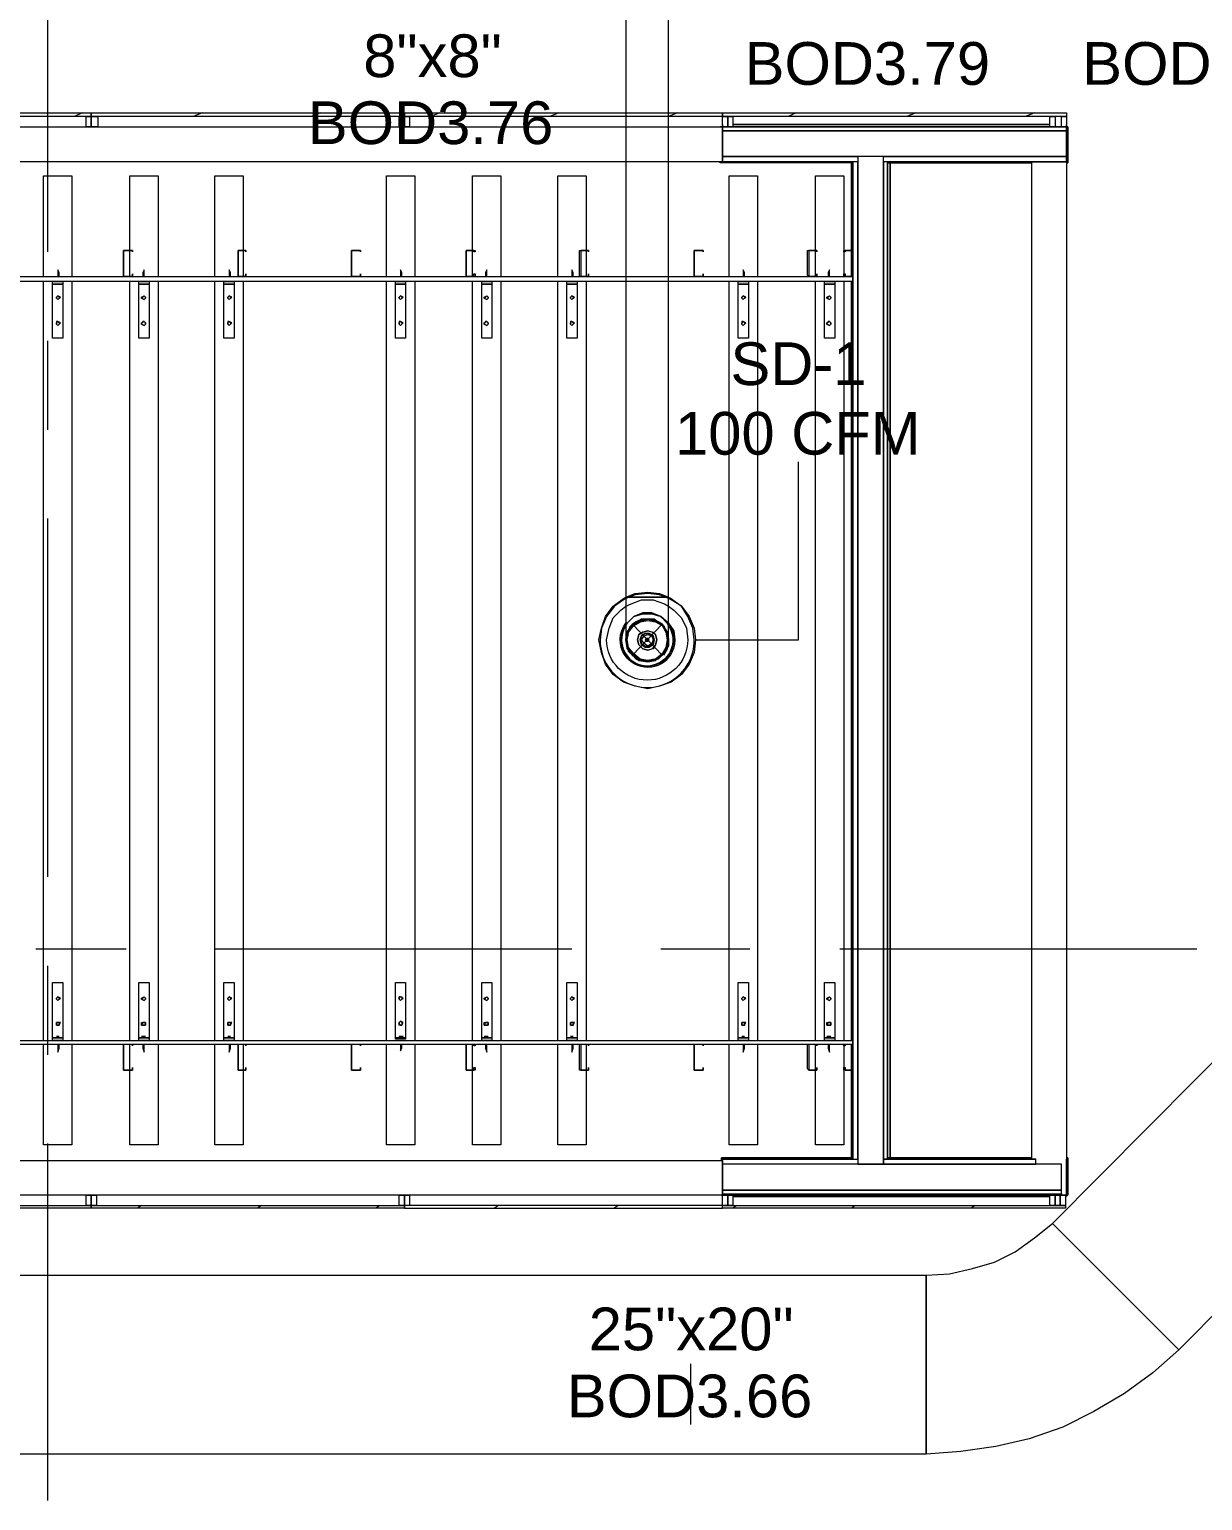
# Model space of a CAD drawing. Header units: metres. Extents: x -2 to 237, y -8 to 52.
# Drawn here: x 6.8 to 10.97, y 40.08 to 45.31 of the extents above; entities that cross this region are included whole.
import ezdxf

# ---------------------------------------------------------------- set-up
doc = ezdxf.new("R2010")
doc.units = ezdxf.units.M
doc.layers.add('HVAC - Ductos', color=5, linetype='Continuous', lineweight=0)
doc.layers.add('PDF4_Text', color=7, linetype='Continuous', lineweight=0)
doc.layers.add('PDF4_Geometry', color=7, linetype='Continuous', lineweight=0, true_color=0xaaaaaa)
doc.styles.add('PDF Helvetica', font='')
doc.styles.get('PDF Helvetica').set_extended_font_data('Helvetica')

msp = doc.modelspace()

# ---------------------------------------------------------------- linework, layer by layer
at = {"layer": 'HVAC - Ductos', "lineweight": 0}
for points in [[(8.9243, 45.5861), (8.9243, 43.2953), (8.9289, 43.2953), (8.9335, 43.2953), (8.9473, 43.2953), (8.961, 43.2953), (8.9793, 43.2953), (9.0022, 43.2953), (9.0205, 43.2953), (9.0389, 43.2953), (9.0527, 43.2953), (9.0664, 43.2953), (9.0755, 43.2953), (9.0755, 45.5861)], [(9.1718, 43.1441), (9.5383, 43.1441), (9.5383, 43.7764)], [(8.9243, 43.2953), (8.9564, 43.3091), (9.0022, 43.3137), (9.0435, 43.3091), (9.0755, 43.2953)], [(9.0755, 43.1441), (9.0755, 43.1487), (9.0755, 43.167), (9.0755, 43.1991), (9.0755, 43.2358), (9.0755, 43.277), (9.0755, 43.2953), (9.0847, 43.2907), (9.1213, 43.2632), (9.1489, 43.2266), (9.1672, 43.1854), (9.1718, 43.1441), (9.1672, 43.0983), (9.1489, 43.0571), (9.1213, 43.0204), (9.0847, 42.9929), (9.0435, 42.9791), (9.0022, 42.97), (8.9564, 42.9791), (8.9152, 42.9929), (8.8785, 43.0204), (8.851, 43.0571), (8.8373, 43.0983), (8.8281, 43.1441), (8.8373, 43.1854), (8.851, 43.2266), (8.8785, 43.2632), (8.9152, 43.2907), (8.9243, 43.2953), (8.9243, 43.2495), (8.9243, 43.2129), (8.9243, 43.1808), (8.9243, 43.1578), (8.9243, 43.1441)], [(9.0755, 43.2907), (9.0435, 43.3045), (9.0022, 43.3091), (8.9564, 43.3045), (8.9243, 43.2907)], [(9.0755, 43.2953), (9.0664, 43.2953), (9.0527, 43.2953), (9.0389, 43.2953), (9.0205, 43.2953), (9.0022, 43.2953), (8.9793, 43.2953), (8.961, 43.2953), (8.9473, 43.2953), (8.9335, 43.2953), (8.9289, 43.2953), (8.9243, 43.2953)], [(8.9243, 43.2632), (8.9427, 43.2724), (8.9793, 43.2861), (9.0205, 43.2861), (9.0618, 43.2724), (9.0755, 43.2632)], [(9.0343, 43.0754), (9.0527, 43.0892), (9.0664, 43.1029), (9.0755, 43.1212), (9.0755, 43.1441), (9.0755, 43.1487), (9.0755, 43.1624), (9.0664, 43.1808), (9.0527, 43.1991), (9.0389, 43.2083), (9.0205, 43.2174), (9.0022, 43.2174), (8.9793, 43.2174), (8.961, 43.2083), (8.9473, 43.1991), (8.9335, 43.1808), (8.9289, 43.1624), (8.9243, 43.1487), (8.9243, 43.1441), (8.9289, 43.1212), (8.9335, 43.1029), (8.9473, 43.0892), (8.961, 43.0754), (8.9793, 43.0708), (9.0022, 43.0662), (9.0297, 43.0708)], [(9.0251, 43.0708), (9.0022, 43.0662), (8.9747, 43.0708), (8.9701, 43.0754), (8.9473, 43.0892), (8.9381, 43.1074), (8.9289, 43.1258), (8.9289, 43.1441), (8.9289, 43.1624), (8.9381, 43.1808), (8.9473, 43.1945), (8.9656, 43.2083), (8.9839, 43.2129), (9.0022, 43.2174), (9.0205, 43.2129), (9.0389, 43.2083), (9.0527, 43.1945), (9.0664, 43.1808), (9.0709, 43.1624), (9.0755, 43.1441), (9.0709, 43.1258), (9.0664, 43.1074), (9.0527, 43.0892), (9.0389, 43.0754), (9.0205, 43.0708), (9.0022, 43.0708), (8.9839, 43.0708), (8.9656, 43.08), (8.9473, 43.0892), (8.9701, 43.0708), (9.0022, 43.0662), (9.0205, 43.0708), (9.0389, 43.08), (9.0527, 43.0892), (9.0297, 43.0708), (9.0297, 43.0754), (9.0527, 43.0892), (9.0709, 43.112), (9.0755, 43.1441), (9.0709, 43.1166)], [(8.9335, 43.1762), (8.9473, 43.1945), (8.9701, 43.2083)], [(8.9701, 43.2129), (9.0022, 43.2174), (8.9701, 43.2129), (8.9747, 43.2129), (9.0022, 43.2174), (9.0251, 43.2129), (9.0297, 43.2129), (9.0343, 43.2129)], [(9.0709, 43.1716), (9.0527, 43.1991), (9.0297, 43.2129), (9.0022, 43.2174), (9.0297, 43.2129), (9.0527, 43.1991), (9.0709, 43.1716), (9.0755, 43.1441), (9.0709, 43.1716), (9.0709, 43.167), (9.0755, 43.1441), (9.0709, 43.1166), (9.0709, 43.112), (9.0572, 43.0892)], [(9.0297, 43.2083), (9.0527, 43.1945), (9.0664, 43.1762)], [(8.9243, 43.1441), (8.9289, 43.1716), (8.9243, 43.1441)], [(8.9289, 43.167), (8.9289, 43.1716), (8.9335, 43.1716)], [(8.9335, 43.1166), (8.9289, 43.1441), (8.9335, 43.167)], [(9.0297, 43.0708), (9.0205, 43.0708), (9.0022, 43.0662), (8.9793, 43.0708), (8.9747, 43.0708), (8.9701, 43.0708), (8.9701, 43.0754), (8.961, 43.0754), (8.9473, 43.0892), (8.9335, 43.1029), (8.9335, 43.112), (8.9289, 43.112), (8.9289, 43.1166), (8.9289, 43.1212), (8.9243, 43.1441), (8.9243, 43.1487)], [(8.9473, 43.0937), (8.9335, 43.112), (8.9289, 43.1166), (8.9243, 43.1441), (8.9289, 43.112), (8.9473, 43.0892)], [(8.9335, 43.112), (8.9289, 43.112), (8.9289, 43.1166)], [(8.9701, 43.0754), (8.9473, 43.0892), (8.9335, 43.112)], [(9.0755, 43.1487), (9.0755, 43.1441), (9.0755, 43.1212), (9.0709, 43.1166), (9.0709, 43.112), (9.0664, 43.1029), (9.0527, 43.0892), (9.0389, 43.0754), (9.0297, 43.0754)], [(9.0664, 43.112), (9.0527, 43.0937)], [(9.0709, 43.1166), (9.0709, 43.112)], [(8.9747, 43.0708), (8.9701, 43.0708), (8.9701, 43.0754)], [(9.0251, 43.0754), (9.0022, 43.0708), (8.9747, 43.0754)], [(4.613, 40.8854), (9.9919, 40.8854), (9.9919, 40.2485), (4.613, 40.2485)], [(9.1534, 40.5693), (9.1534, 40.3539)]]:
    msp.add_lwpolyline(points, dxfattribs=at)
for points in [[(8.9243, 43.2907), (8.9152, 43.2861), (8.8831, 43.2632), (8.8556, 43.2266), (8.8373, 43.1854), (8.8327, 43.1441, 1.013596), (9.1672, 43.1441), (9.1626, 43.1854), (9.1443, 43.2266), (9.1213, 43.2632), (9.0847, 43.2861), (9.0755, 43.2907)], [(9.0755, 43.2632), (9.0939, 43.2495), (9.1213, 43.222), (9.1397, 43.1854), (9.1443, 43.1441, -0.994581), (8.8556, 43.1441), (8.8648, 43.1854), (8.8785, 43.222), (8.906, 43.2495), (8.9243, 43.2632)]]:
    msp.add_lwpolyline(points, format="xyb", dxfattribs=at)
for points in [[(8.9289, 43.2037), (8.9518, 43.2266), (8.9839, 43.2403), (9.016, 43.2403), (9.0481, 43.2266), (9.0755, 43.2037), (9.0481, 43.2266), (9.016, 43.2403), (8.9839, 43.2403), (8.9518, 43.2266), (8.9289, 43.2037), (8.9243, 43.2037)], [(9.0709, 43.2037), (9.0481, 43.2266), (9.016, 43.2358), (8.9839, 43.2358), (8.9518, 43.2266), (8.9289, 43.2037), (8.9243, 43.1945), (8.9289, 43.2037), (8.9518, 43.2266), (8.9839, 43.2358), (9.016, 43.2358), (9.0481, 43.2266), (9.0709, 43.2037), (9.0755, 43.1945)], [(8.9335, 43.1716), (8.9518, 43.1945), (8.9747, 43.2083), (9.0022, 43.2129), (9.0297, 43.2083), (9.0527, 43.1945), (9.0664, 43.1716), (9.0709, 43.1441), (9.0664, 43.1166), (9.0527, 43.0937), (9.0297, 43.0754), (9.0022, 43.0708), (8.9747, 43.0754), (8.9518, 43.0937), (8.9335, 43.1166), (8.9289, 43.1441)], [(8.9473, 43.1991), (8.9289, 43.1716), (8.9473, 43.1991), (8.9701, 43.2129)], [(8.9701, 43.1624), (8.9656, 43.1441), (8.9701, 43.1624), (8.9839, 43.1716), (9.0022, 43.1762), (9.0205, 43.1716), (9.0297, 43.1624), (9.0343, 43.1441), (9.0297, 43.1624), (9.016, 43.1716), (9.0022, 43.1762), (8.9839, 43.1716)], [(8.9793, 43.1578), (8.9747, 43.1441), (8.9793, 43.1578), (8.9931, 43.167), (9.0068, 43.167), (9.0205, 43.1578), (9.0251, 43.1441), (9.0205, 43.1578), (9.0068, 43.167), (8.9931, 43.167)], [(8.9885, 43.1578), (9.0022, 43.1624), (9.016, 43.1578), (9.0205, 43.1441), (9.016, 43.1304), (9.0022, 43.1212), (8.9885, 43.1304), (8.9793, 43.1441)], [(9.0985, 43.1441), (9.0939, 43.1762), (9.0755, 43.2037), (9.0939, 43.1762)], [(9.0297, 43.1258), (9.0343, 43.1441), (9.0297, 43.1258), (9.0205, 43.112), (9.0022, 43.1074), (8.9839, 43.112), (8.9701, 43.1258), (8.9656, 43.1441), (8.9701, 43.1258), (8.9839, 43.112), (9.0022, 43.1074), (9.016, 43.112)], [(9.0205, 43.1304), (9.0251, 43.1441), (9.0205, 43.1258), (9.0068, 43.1166), (8.9931, 43.1166), (8.9793, 43.1258), (8.9747, 43.1441), (8.9793, 43.1304), (8.9931, 43.1212), (9.0068, 43.1212)], [(8.9977, 43.1396), (9.0022, 43.1396), (9.0068, 43.1441), (9.0022, 43.1396), (8.9977, 43.1396), (8.9931, 43.1441), (8.9977, 43.1487), (9.0022, 43.1487), (9.0068, 43.1441), (9.0022, 43.1487), (8.9977, 43.1487), (8.9977, 43.1441)], [(9.0251, 43.0708), (9.0297, 43.0708), (9.0343, 43.0754), (9.0297, 43.0708)], [(11.568, 41.3023), (10.8898, 40.6197), (10.4409, 41.0686), (11.1189, 41.7513)], [(9.9919, 40.2485), (9.9919, 40.8854), (10.0743, 40.89), (10.1568, 40.9083), (10.2347, 40.9312), (10.308, 40.9678), (10.3767, 41.0182), (10.4409, 41.0686), (10.8898, 40.6197), (10.7982, 40.5372), (10.6975, 40.4639), (10.5875, 40.3997), (10.4775, 40.3448), (10.3584, 40.3035), (10.2393, 40.276), (10.1155, 40.2577)]]:
    msp.add_lwpolyline(points, close=True, dxfattribs=at)
msp.add_lwpolyline([(8.906, 43.1441, 1.010578), (9.0985, 43.1441, -1.405169), (8.9243, 43.2037), (8.9106, 43.1762), (8.906, 43.1441), (8.9106, 43.1762), (8.9243, 43.1945, 1.353185), (9.0939, 43.1441), (9.0893, 43.1762), (9.0755, 43.1945, -1.353199)], format="xyb", close=True, dxfattribs=at)
at = {"layer": 'PDF4_Geometry', "lineweight": 0}
for points in [[(6.8672, 45.7923), (6.8672, 44.5232)], [(5.9142, 44.9355), (5.9142, 45.1372), (5.9142, 45.1509), (5.9142, 45.018), (7.023, 45.018), (7.023, 45.0043), (5.9142, 45.0043), (5.9325, 45.0043), (5.9325, 44.9676), (5.9142, 44.9676)], [(6.9909, 45.018), (6.9634, 45.0043)], [(7.417, 45.018), (7.3849, 45.0043)], [(7.8385, 45.018), (7.8064, 45.0043)], [(9.268, 45.018), (9.268, 45.0043), (8.1363, 45.0043), (8.1363, 45.018), (9.268, 45.018), (10.4912, 45.018), (10.4912, 45.0043), (9.268, 45.0043), (9.268, 45.018), (10.4912, 45.018), (10.4912, 45.0043), (10.4912, 44.9676), (10.4958, 44.9676), (10.4958, 44.8393), (10.4912, 44.8393), (10.4958, 44.8393), (10.4958, 44.9676), (10.4912, 44.9676), (10.4912, 44.9767), (10.4912, 44.9676), (10.4912, 44.8439), (9.8406, 44.8439), (9.8406, 44.8623), (10.4912, 44.8623), (10.4912, 44.8439), (10.3676, 44.8439), (9.8544, 44.8439), (10.4912, 44.8439), (10.4912, 41.2977), (10.4912, 41.1695), (10.4912, 41.2977), (10.4912, 41.1695), (9.268, 41.1695), (9.268, 41.2977), (9.749, 41.2977), (9.749, 41.2794), (9.268, 41.2794), (9.268, 41.2977), (9.465, 41.2977), (9.268, 41.2977), (9.7307, 41.2977), (9.268, 41.2977), (9.7307, 41.2977), (9.7307, 44.8393), (9.7307, 41.2977), (9.7307, 44.8439), (9.268, 44.8439), (9.268, 44.9676), (10.4912, 44.9676), (10.4912, 44.8439), (10.4912, 44.9676), (10.4912, 44.9539), (9.268, 44.9539), (10.4912, 44.9539), (10.4912, 44.8623), (9.268, 44.8623), (9.268, 44.9539), (9.268, 44.9676), (9.268, 44.9767), (9.268, 44.9676), (9.2588, 44.9676), (9.268, 44.9676), (10.4912, 44.9676), (10.4729, 44.9676), (10.4729, 45.0043), (10.4912, 45.0043)], [(8.26, 45.018), (8.2325, 45.0043)], [(8.6861, 45.018), (8.654, 45.0043)], [(9.1076, 45.018), (9.0755, 45.0043)], [(9.2863, 44.9676), (9.268, 44.9676), (9.268, 45.0043), (9.2863, 45.0043), (9.2863, 44.9676), (9.2863, 45.0043), (9.3046, 45.0043)], [(10.4317, 45.0043), (9.3046, 45.0043), (9.3046, 44.9676), (10.4317, 44.9676), (10.4317, 45.0043), (10.45, 45.0043), (10.45, 44.9676), (10.4729, 44.9676), (10.4729, 45.0043), (10.45, 45.0043), (10.45, 44.9676)], [(9.5291, 45.018), (9.5016, 45.0043)], [(9.9552, 45.018), (9.9232, 45.0043)], [(10.3767, 45.018), (10.3446, 45.0043)], [(10.4912, 44.9676), (9.268, 44.9676), (10.4912, 44.9676)], [(9.3046, 44.9676), (10.4317, 44.9676)], [(9.2588, 44.8393), (9.2588, 44.8439)], [(9.7307, 44.8393), (9.2588, 44.8393), (9.2588, 44.8439)], [(9.7307, 44.8393), (9.2588, 44.8393)], [(9.268, 44.8439), (9.7307, 44.8439), (9.268, 44.8439)], [(9.7261, 44.8393), (9.7307, 44.8393)], [(9.7261, 44.4361), (9.7261, 44.5277), (9.7261, 44.8393)], [(9.7261, 44.8393), (9.7307, 44.8393)], [(9.7261, 44.4361), (9.7261, 44.5277), (9.7261, 44.8393)], [(9.7307, 44.8439), (9.7307, 41.2977), (9.7307, 44.8439)], [(9.8544, 41.2977), (9.8544, 44.8439), (9.8544, 41.2977)], [(6.8535, 44.4361), (6.8535, 44.7935), (6.9543, 44.7935), (6.9543, 44.4361)], [(7.1604, 44.4361), (7.1604, 44.5277), (7.1604, 44.7935), (7.2612, 44.7935), (7.2612, 44.4361)], [(7.4628, 44.4361), (7.4628, 44.7935), (7.5636, 44.7935), (7.5636, 44.5277), (7.5636, 44.4361)], [(8.0722, 44.4361), (8.0722, 44.7935), (8.173, 44.7935), (8.173, 44.4361)], [(8.3791, 44.4361), (8.3791, 44.5277), (8.3791, 44.7935), (8.4799, 44.7935), (8.4799, 44.4361)], [(8.6815, 44.4361), (8.6815, 44.7935), (8.7823, 44.7935), (8.7823, 44.5277), (8.7823, 44.4361)], [(9.2909, 44.4361), (9.2909, 44.7935), (9.3916, 44.7935), (9.3916, 44.4361)], [(9.5979, 44.4361), (9.5979, 44.5277), (9.5979, 44.7935), (9.6986, 44.7935), (9.6986, 44.4361)], [(9.7307, 44.4407), (9.7307, 44.5277)], [(6.8535, 41.7193), (6.8535, 44.4178)], [(6.9084, 44.4361), (6.9084, 44.4499), (6.9038, 44.4591), (6.9038, 44.4499), (6.9038, 44.4361)], [(6.9038, 44.4499), (6.9084, 44.4499)], [(6.913, 44.4087), (6.9084, 44.4087)], [(6.9543, 44.4178), (6.9543, 41.7193)], [(7.1604, 41.7193), (7.1604, 44.4178)], [(7.2062, 44.4087), (7.2016, 44.4087)], [(7.2108, 44.4361), (7.2108, 44.4499), (7.2108, 44.4591), (7.2062, 44.4499), (7.2062, 44.4361)], [(7.2062, 44.4499), (7.2108, 44.4499)], [(7.2612, 44.4178), (7.2612, 41.7193)], [(7.4628, 41.7193), (7.4628, 44.4178)], [(7.5178, 44.4361), (7.5178, 44.4499), (7.5132, 44.4591), (7.5132, 44.4499), (7.5132, 44.4361)], [(7.5132, 44.4499), (7.5178, 44.4499)], [(7.5224, 44.4087), (7.5178, 44.4087)], [(7.5636, 44.4178), (7.5636, 41.7193)], [(8.0722, 41.7193), (8.0722, 44.4178)], [(8.1271, 44.4361), (8.1271, 44.4499), (8.1226, 44.4591), (8.1226, 44.4499), (8.1226, 44.4361)], [(8.1226, 44.4499), (8.1271, 44.4499)], [(8.1317, 44.4087), (8.1271, 44.4087)], [(8.173, 44.4178), (8.173, 41.7193)], [(8.3791, 41.7193), (8.3791, 44.4178)], [(8.4249, 44.4087), (8.4204, 44.4087)], [(8.4295, 44.4361), (8.4295, 44.4499), (8.4295, 44.4591), (8.4249, 44.4499), (8.4249, 44.4361)], [(8.4249, 44.4499), (8.4295, 44.4499)], [(8.4799, 44.4178), (8.4799, 41.7193)], [(8.6815, 41.7193), (8.6815, 44.4178)], [(8.7365, 44.4361), (8.7365, 44.4499), (8.7319, 44.4591), (8.7319, 44.4499), (8.7319, 44.4361)], [(8.7319, 44.4499), (8.7365, 44.4499)], [(8.7411, 44.4087), (8.7365, 44.4087)], [(8.7823, 44.4178), (8.7823, 41.7193)], [(9.2909, 41.7193), (9.2909, 44.4178)], [(9.3458, 44.4361), (9.3458, 44.4499), (9.3413, 44.4591), (9.3413, 44.4499), (9.3413, 44.4361)], [(9.3413, 44.4499), (9.3458, 44.4499)], [(9.3504, 44.4087), (9.3458, 44.4087)], [(9.3916, 44.4178), (9.3916, 41.7193)], [(9.5979, 41.7193), (9.5979, 44.4178)], [(9.6437, 44.4087), (9.6391, 44.4087)], [(9.6483, 44.4361), (9.6483, 44.4499), (9.6483, 44.4591), (9.6437, 44.4499), (9.6437, 44.4361)], [(9.6437, 44.4499), (9.6483, 44.4499)], [(9.6986, 44.4178), (9.6986, 41.7193)], [(9.7307, 44.4361), (9.7307, 44.4407)], [(6.8672, 44.207), (6.8672, 43.8909)], [(6.8672, 43.5748), (6.8672, 42.3011)], [(7.1467, 42.0446), (6.8259, 42.0446)], [(8.7319, 42.0446), (7.4628, 42.0446)], [(9.3642, 42.0446), (9.0481, 42.0446)], [(10.954, 42.0446), (9.6849, 42.0446)], [(6.8672, 41.985), (6.8672, 41.6689)], [(9.7307, 41.6138), (9.6986, 41.6138), (9.6986, 41.623), (9.7032, 41.623), (9.7032, 41.6138), (9.7307, 41.6138), (9.7307, 41.6184), (9.7307, 41.7055), (5.9142, 41.7055), (5.9142, 41.7193), (9.7307, 41.7193), (9.7307, 41.7055)], [(6.9543, 41.7055), (6.9543, 41.3481), (6.8535, 41.3481), (6.8535, 41.7055)], [(6.9038, 41.7055), (6.9038, 41.6917), (6.9038, 41.678), (6.9084, 41.6917), (6.9084, 41.7055)], [(6.9084, 41.6917), (6.9038, 41.6917)], [(6.9084, 41.7284), (6.913, 41.7284)], [(7.2612, 41.7055), (7.2612, 41.3481), (7.1604, 41.3481), (7.1604, 41.6138), (7.1604, 41.7055)], [(7.2016, 41.7284), (7.2062, 41.7284)], [(7.2062, 41.7055), (7.2062, 41.6917), (7.2108, 41.678), (7.2108, 41.6917), (7.2108, 41.7055)], [(7.2108, 41.6917), (7.2062, 41.6917)], [(7.5636, 41.7055), (7.5636, 41.6138), (7.5636, 41.3481), (7.4628, 41.3481), (7.4628, 41.7055)], [(7.5132, 41.7055), (7.5132, 41.6917), (7.5132, 41.678), (7.5178, 41.6917), (7.5178, 41.7055)], [(7.5178, 41.6917), (7.5132, 41.6917)], [(7.5178, 41.7284), (7.5224, 41.7284)], [(8.173, 41.7055), (8.173, 41.3481), (8.0722, 41.3481), (8.0722, 41.7055)], [(8.118, 41.733), (8.118, 41.7284)], [(8.1226, 41.7055), (8.1226, 41.6917), (8.1226, 41.6826), (8.1271, 41.6917), (8.1271, 41.7055)], [(8.1271, 41.6917), (8.1226, 41.6917)], [(8.1271, 41.7284), (8.1317, 41.733)], [(8.4799, 41.7055), (8.4799, 41.3481), (8.3791, 41.3481), (8.3791, 41.6138), (8.3791, 41.7055)], [(8.3883, 41.7055), (8.3883, 41.7009), (8.3837, 41.7009), (8.3837, 41.7055)], [(8.4204, 41.7284), (8.4249, 41.7284)], [(8.4249, 41.7055), (8.4249, 41.6917), (8.4295, 41.678), (8.4295, 41.6917), (8.4295, 41.7055)], [(8.4295, 41.6917), (8.4249, 41.6917)], [(8.7823, 41.7055), (8.7823, 41.6138), (8.7823, 41.3481), (8.6815, 41.3481), (8.6815, 41.7055)], [(8.7319, 41.7055), (8.7319, 41.6917), (8.7319, 41.678), (8.7365, 41.6917), (8.7365, 41.7055)], [(8.7365, 41.6917), (8.7319, 41.6917)], [(8.7365, 41.7284), (8.7411, 41.7284)], [(8.764, 41.7055), (8.764, 41.6184), (8.764, 41.6138), (8.7915, 41.6138), (8.7915, 41.623), (8.7915, 41.6138), (8.764, 41.6138), (8.7594, 41.6138), (8.7594, 41.6184), (8.7594, 41.7055)], [(9.3916, 41.7055), (9.3916, 41.3481), (9.2909, 41.3481), (9.2909, 41.7055)], [(9.3413, 41.7055), (9.3413, 41.6917), (9.3413, 41.678), (9.3458, 41.6917), (9.3458, 41.7055)], [(9.3458, 41.6917), (9.3413, 41.6917)], [(9.3458, 41.7284), (9.3504, 41.7284)], [(9.5749, 41.7055), (9.5749, 41.6184), (9.5749, 41.6138), (9.6024, 41.6138), (9.6024, 41.623), (9.6024, 41.6138), (9.5749, 41.6138), (9.5703, 41.6184), (9.5703, 41.7055)], [(9.7032, 41.7055), (9.7032, 41.7009), (9.6986, 41.7009), (9.6986, 41.7055), (9.6986, 41.3481), (9.5979, 41.3481), (9.5979, 41.6138), (9.5979, 41.7055)], [(9.6391, 41.7284), (9.6437, 41.7284)], [(9.6437, 41.7055), (9.6437, 41.6917), (9.6483, 41.678), (9.6483, 41.6917), (9.6483, 41.7055)], [(9.6483, 41.6917), (9.6437, 41.6917)], [(6.8672, 41.3527), (6.8672, 40.0836)], [(10.4912, 41.174), (10.4912, 41.1877), (10.4912, 41.2794), (10.4912, 41.2977)], [(10.4866, 41.1328), (10.4684, 41.1328), (10.4684, 41.1695), (10.4866, 41.1695), (10.4866, 41.1328), (10.4866, 41.1236), (9.268, 41.1236), (9.268, 41.1328), (8.1363, 41.1328), (8.1363, 41.1236), (9.268, 41.1236), (9.268, 41.1328), (10.4866, 41.1328), (10.4866, 41.1236), (9.268, 41.1236)], [(10.4317, 41.1695), (10.45, 41.1695)], [(10.4317, 41.1328), (10.4317, 41.1695)], [(10.45, 41.1695), (10.45, 41.1328)], [(5.6989, 40.9862), (4.613, 40.9862), (5.8959, 40.9862), (5.6989, 40.9862), (5.8959, 40.9862), (5.9142, 40.9862), (4.613, 40.9862), (5.9142, 40.9862), (4.613, 40.9862), (5.9142, 40.9862), (5.9188, 40.977), (4.613, 40.977), (5.9188, 40.977), (5.9188, 41.1236), (5.9325, 41.1328), (5.9142, 41.1328), (7.023, 41.1328), (7.023, 41.1236), (5.9142, 41.1236)], [(7.023, 41.1328), (8.1363, 41.1328)], [(8.1363, 41.1236), (7.023, 41.1236), (7.023, 41.1328)], [(7.2016, 41.1328), (7.1879, 41.1236)], [(7.6277, 41.1328), (7.614, 41.1236)], [(8.0493, 41.1328), (8.0355, 41.1236)], [(8.1363, 41.1236), (8.1363, 41.1328)], [(8.4707, 41.1328), (8.457, 41.1236)], [(8.8969, 41.1328), (8.8831, 41.1236)], [(9.3184, 41.1328), (9.3046, 41.1236)], [(9.3046, 41.1328), (10.4317, 41.1328)], [(9.7399, 41.1328), (9.7261, 41.1236)], [(10.166, 41.1328), (10.1522, 41.1236)], [(10.45, 41.1328), (10.4317, 41.1328)]]:
    msp.add_lwpolyline(points, dxfattribs=at)
for points in [[(7.023, 45.0043), (7.023, 44.9676), (7.0046, 44.9676), (7.0046, 45.0043)], [(8.1363, 45.018), (8.1363, 45.0043), (7.023, 45.0043), (7.023, 45.018)], [(7.0459, 45.0043), (7.0459, 44.9676), (7.023, 44.9676), (7.023, 45.0043)], [(8.1363, 45.0043), (8.1363, 44.9676), (8.118, 44.9676), (8.118, 45.0043)], [(8.1546, 45.0043), (8.1546, 44.9676), (8.1363, 44.9676), (8.1363, 45.0043)], [(5.9142, 44.8439), (5.9142, 44.9676), (9.268, 44.9676), (9.268, 44.8439)], [(9.3046, 44.9767), (10.4317, 44.9767)], [(9.749, 44.8439), (9.268, 44.8439), (9.268, 44.8623), (9.749, 44.8623)], [(9.465, 44.8439), (9.268, 44.8439)], [(9.749, 44.8439), (9.7307, 44.8439), (9.7307, 41.2977), (9.749, 41.2977)], [(9.749, 41.2794), (9.8406, 41.2794), (9.8406, 44.8623), (9.749, 44.8623)], [(9.8406, 44.8439), (9.8406, 41.2977), (9.8406, 41.2794), (10.3813, 41.2794), (10.3813, 41.2977), (10.3676, 41.2977), (9.8544, 41.2977), (10.3813, 41.2977), (9.8406, 41.2977), (9.8544, 41.2977), (9.8544, 44.8439)], [(10.3676, 44.8439), (9.8544, 44.8439), (9.8544, 41.2977), (10.3676, 41.2977)], [(9.8544, 41.2977), (9.8544, 44.8439)], [(9.8544, 44.8393), (10.3676, 44.8393)], [(9.8636, 44.8439), (9.8636, 41.2977)], [(7.1375, 44.4361), (7.1375, 44.4407), (7.1375, 44.5277), (7.1696, 44.5277), (7.1696, 44.5232), (7.1696, 44.5277), (7.1375, 44.5277), (7.1375, 44.4407), (7.1375, 44.4361), (7.1696, 44.4361)], [(7.5453, 44.4361), (7.5453, 44.4407), (7.5453, 44.5277), (7.5728, 44.5277), (7.5728, 44.5232), (7.5728, 44.5277), (7.5453, 44.5277), (7.5453, 44.4407), (7.5453, 44.4361), (7.5728, 44.4361)], [(7.9531, 44.4361), (7.9485, 44.4361), (7.9485, 44.4407), (7.9485, 44.5277), (7.9531, 44.5277), (7.9805, 44.5277), (7.9805, 44.5232), (7.9805, 44.5277), (7.9531, 44.5277), (7.9485, 44.5277), (7.9485, 44.4407), (7.9485, 44.4361), (7.9531, 44.4361), (7.9805, 44.4361)], [(8.3562, 44.4361), (8.3562, 44.4407), (8.3562, 44.5277), (8.3883, 44.5277), (8.3883, 44.5232), (8.3837, 44.5232), (8.3837, 44.5277), (8.3562, 44.5277), (8.3562, 44.4407), (8.3562, 44.4361), (8.3837, 44.4361), (8.3837, 44.4453), (8.3883, 44.4453), (8.3883, 44.4361)], [(8.764, 44.4361), (8.7594, 44.4361), (8.7594, 44.4407), (8.7594, 44.5277), (8.764, 44.5277), (8.7915, 44.5277), (8.7915, 44.5232), (8.7915, 44.5277), (8.764, 44.5277), (8.764, 44.4407), (8.764, 44.4361), (8.7915, 44.4361)], [(9.1672, 44.4361), (9.1672, 44.4407), (9.1672, 44.5277), (9.1992, 44.5277), (9.1992, 44.5232), (9.1992, 44.5277), (9.1672, 44.5277), (9.1672, 44.4407), (9.1672, 44.4361), (9.1992, 44.4361)], [(9.5749, 44.4361), (9.5703, 44.4407), (9.5703, 44.5277), (9.5749, 44.5277), (9.6024, 44.5277), (9.6024, 44.5232), (9.6024, 44.5277), (9.5749, 44.5277), (9.5749, 44.4407), (9.5749, 44.4361), (9.6024, 44.4361)], [(9.7032, 44.5277), (9.7032, 44.5232), (9.6986, 44.5232), (9.6986, 44.5277), (9.7307, 44.5277)], [(5.9142, 44.4178), (5.9142, 44.4361), (9.7307, 44.4361), (9.7307, 44.4178)], [(6.8855, 44.4178), (6.9221, 44.4178), (6.9221, 44.4087), (6.9221, 44.2162), (6.8855, 44.2162), (6.8855, 44.4087)], [(6.8855, 44.4087), (6.9221, 44.4087)], [(6.9038, 44.4087), (6.9084, 44.4087), (6.913, 44.4087), (6.9084, 44.4087), (6.9038, 44.4087), (6.8993, 44.4087), (6.9038, 44.4087), (6.9084, 44.4087), (6.9038, 44.4087), (6.8993, 44.4087)], [(7.1696, 44.4453), (7.1696, 44.4361)], [(7.1925, 44.4178), (7.2292, 44.4178), (7.2292, 44.4087), (7.2292, 44.2162), (7.1925, 44.2162), (7.1925, 44.4087)], [(7.1925, 44.4087), (7.2292, 44.4087)], [(7.2108, 44.4087), (7.2154, 44.4087), (7.2108, 44.4087), (7.2062, 44.4087), (7.2016, 44.4087), (7.2062, 44.4087), (7.2108, 44.4087), (7.2154, 44.4087), (7.2108, 44.4087), (7.2016, 44.4087)], [(7.4949, 44.4178), (7.5315, 44.4178), (7.5315, 44.4087), (7.5315, 44.2162), (7.4949, 44.2162), (7.4949, 44.4087)], [(7.4949, 44.4087), (7.5315, 44.4087)], [(7.5132, 44.4087), (7.5178, 44.4087), (7.5224, 44.4087), (7.5178, 44.4087), (7.5132, 44.4087), (7.5086, 44.4087), (7.5132, 44.4087), (7.5178, 44.4087), (7.5132, 44.4087), (7.5086, 44.4087)], [(7.5728, 44.4453), (7.5728, 44.4361)], [(7.9805, 44.4453), (7.9805, 44.4361)], [(8.1042, 44.4178), (8.1409, 44.4178), (8.1409, 44.4087), (8.1409, 44.2162), (8.1042, 44.2162), (8.1042, 44.4087)], [(8.1042, 44.4087), (8.1409, 44.4087)], [(8.1226, 44.4087), (8.1271, 44.4087), (8.1317, 44.4087), (8.1271, 44.4087), (8.1226, 44.4087), (8.118, 44.4087), (8.1226, 44.4087), (8.1271, 44.4087), (8.1226, 44.4087), (8.118, 44.4087)], [(8.4112, 44.4178), (8.4479, 44.4178), (8.4479, 44.4087), (8.4479, 44.2162), (8.4112, 44.2162), (8.4112, 44.4087)], [(8.4112, 44.4087), (8.4479, 44.4087)], [(8.4295, 44.4087), (8.4341, 44.4087), (8.4295, 44.4087), (8.4249, 44.4087), (8.4204, 44.4087), (8.4249, 44.4087), (8.4295, 44.4087), (8.4341, 44.4087), (8.4295, 44.4087), (8.4204, 44.4087)], [(8.7136, 44.4178), (8.7502, 44.4178), (8.7502, 44.4087), (8.7502, 44.2162), (8.7136, 44.2162), (8.7136, 44.4087)], [(8.7136, 44.4087), (8.7502, 44.4087)], [(8.7319, 44.4087), (8.7365, 44.4087), (8.7411, 44.4087), (8.7365, 44.4087), (8.7319, 44.4087), (8.7273, 44.4087), (8.7319, 44.4087), (8.7365, 44.4087), (8.7319, 44.4087), (8.7273, 44.4087)], [(8.7915, 44.4453), (8.7915, 44.4361)], [(9.1992, 44.4453), (9.1992, 44.4361)], [(9.323, 44.4178), (9.3596, 44.4178), (9.3596, 44.4087), (9.3596, 44.2162), (9.323, 44.2162), (9.323, 44.4087)], [(9.323, 44.4087), (9.3596, 44.4087)], [(9.3413, 44.4087), (9.3458, 44.4087), (9.3504, 44.4087), (9.3458, 44.4087), (9.3413, 44.4087), (9.3367, 44.4087), (9.3413, 44.4087), (9.3458, 44.4087), (9.3413, 44.4087), (9.3367, 44.4087)], [(9.6024, 44.4453), (9.6024, 44.4361)], [(9.6299, 44.4178), (9.6665, 44.4178), (9.6665, 44.4087), (9.6665, 44.2162), (9.6299, 44.2162), (9.6299, 44.4087)], [(9.6299, 44.4087), (9.6665, 44.4087)], [(9.6483, 44.4087), (9.6528, 44.4087), (9.6483, 44.4087), (9.6437, 44.4087), (9.6391, 44.4087), (9.6437, 44.4087), (9.6483, 44.4087), (9.6528, 44.4087), (9.6483, 44.4087), (9.6391, 44.4087)], [(9.6986, 44.4453), (9.7032, 44.4453), (9.7032, 44.4361), (9.7307, 44.4361), (9.6986, 44.4361)], [(9.7261, 44.4178), (9.7261, 41.7193)], [(6.9038, 44.3536), (6.9084, 44.3582), (6.913, 44.3628), (6.9038, 44.3674), (6.8993, 44.3628), (6.8993, 44.3582)], [(6.9038, 44.3674), (6.9084, 44.3628), (6.9084, 44.3582), (6.9038, 44.3536), (6.8993, 44.3582), (6.8993, 44.3628)], [(7.2108, 44.3536), (7.2154, 44.3582), (7.2154, 44.3628), (7.2108, 44.3674), (7.2062, 44.3628), (7.2016, 44.3582)], [(7.2108, 44.3674), (7.2154, 44.3628), (7.2154, 44.3582), (7.2108, 44.3536), (7.2016, 44.3582), (7.2016, 44.3628)], [(7.5132, 44.3536), (7.5178, 44.3582), (7.5224, 44.3628), (7.5132, 44.3674), (7.5086, 44.3628), (7.5086, 44.3582)], [(7.5132, 44.3674), (7.5178, 44.3628), (7.5178, 44.3582), (7.5132, 44.3536), (7.5086, 44.3582), (7.5086, 44.3628)], [(8.1226, 44.3536), (8.1271, 44.3582), (8.1317, 44.3628), (8.1226, 44.3674), (8.118, 44.3628), (8.118, 44.3582)], [(8.1226, 44.3674), (8.1271, 44.3628), (8.1271, 44.3582), (8.1226, 44.3536), (8.118, 44.3582), (8.118, 44.3628)], [(8.4295, 44.3536), (8.4341, 44.3582), (8.4341, 44.3628), (8.4295, 44.3674), (8.4249, 44.3628), (8.4204, 44.3582)], [(8.4295, 44.3674), (8.4341, 44.3628), (8.4341, 44.3582), (8.4295, 44.3536), (8.4204, 44.3582), (8.4204, 44.3628)], [(8.7319, 44.3536), (8.7365, 44.3582), (8.7411, 44.3628), (8.7319, 44.3674), (8.7273, 44.3628), (8.7273, 44.3582)], [(8.7319, 44.3674), (8.7365, 44.3628), (8.7365, 44.3582), (8.7319, 44.3536), (8.7273, 44.3582), (8.7273, 44.3628)], [(9.3413, 44.3536), (9.3458, 44.3582), (9.3504, 44.3628), (9.3413, 44.3674), (9.3367, 44.3628), (9.3367, 44.3582)], [(9.3413, 44.3674), (9.3458, 44.3628), (9.3458, 44.3582), (9.3413, 44.3536), (9.3367, 44.3582), (9.3367, 44.3628)], [(9.6483, 44.3536), (9.6528, 44.3582), (9.6528, 44.3628), (9.6483, 44.3674), (9.6437, 44.3628), (9.6391, 44.3582)], [(9.6483, 44.3674), (9.6528, 44.3628), (9.6528, 44.3582), (9.6483, 44.3536), (9.6391, 44.3582), (9.6391, 44.3628)], [(6.9038, 44.262), (6.9084, 44.2666), (6.913, 44.2712), (6.9038, 44.2758), (6.8993, 44.2758), (6.8993, 44.2666)], [(6.9038, 44.2758), (6.9084, 44.2712), (6.9084, 44.2666), (6.9038, 44.262), (6.8993, 44.2666), (6.8993, 44.2712)], [(7.2108, 44.262), (7.2154, 44.2666), (7.2154, 44.2712), (7.2108, 44.2758), (7.2062, 44.2758), (7.2016, 44.2666)], [(7.2108, 44.2758), (7.2154, 44.2712), (7.2154, 44.2666), (7.2108, 44.262), (7.2016, 44.2666), (7.2016, 44.2712)], [(7.5132, 44.262), (7.5178, 44.2666), (7.5224, 44.2712), (7.5132, 44.2758), (7.5086, 44.2758), (7.5086, 44.2666)], [(7.5132, 44.2758), (7.5178, 44.2712), (7.5178, 44.2666), (7.5132, 44.262), (7.5086, 44.2666), (7.5086, 44.2712)], [(8.1226, 44.262), (8.1271, 44.2666), (8.1317, 44.2712), (8.1226, 44.2758), (8.118, 44.2758), (8.118, 44.2666)], [(8.1226, 44.2758), (8.1271, 44.2712), (8.1271, 44.2666), (8.1226, 44.262), (8.118, 44.2666), (8.118, 44.2712)], [(8.4295, 44.262), (8.4341, 44.2666), (8.4341, 44.2712), (8.4295, 44.2758), (8.4249, 44.2758), (8.4204, 44.2666)], [(8.4295, 44.2758), (8.4341, 44.2712), (8.4341, 44.2666), (8.4295, 44.262), (8.4204, 44.2666), (8.4204, 44.2712)], [(8.7319, 44.262), (8.7365, 44.2666), (8.7411, 44.2712), (8.7319, 44.2758), (8.7273, 44.2758), (8.7273, 44.2666)], [(8.7319, 44.2758), (8.7365, 44.2712), (8.7365, 44.2666), (8.7319, 44.262), (8.7273, 44.2666), (8.7273, 44.2712)], [(9.3413, 44.262), (9.3458, 44.2666), (9.3504, 44.2712), (9.3413, 44.2758), (9.3367, 44.2758), (9.3367, 44.2666)], [(9.3413, 44.2758), (9.3458, 44.2712), (9.3458, 44.2666), (9.3413, 44.262), (9.3367, 44.2666), (9.3367, 44.2712)], [(9.6483, 44.262), (9.6528, 44.2666), (9.6528, 44.2712), (9.6483, 44.2758), (9.6437, 44.2758), (9.6391, 44.2666)], [(9.6483, 44.2758), (9.6528, 44.2712), (9.6528, 44.2666), (9.6483, 44.262), (9.6391, 44.2666), (9.6391, 44.2712)], [(6.8855, 41.7193), (6.8855, 41.7284), (6.8855, 41.9254), (6.9221, 41.9254), (6.9221, 41.7284), (6.9221, 41.7193)], [(7.1925, 41.7193), (7.1925, 41.7284), (7.1925, 41.9254), (7.2292, 41.9254), (7.2292, 41.7284), (7.2292, 41.7193)], [(7.4949, 41.7193), (7.4949, 41.7284), (7.4949, 41.9254), (7.5315, 41.9254), (7.5315, 41.7284), (7.5315, 41.7193)], [(8.1042, 41.7238), (8.1042, 41.7284), (8.1042, 41.9254), (8.1409, 41.9254), (8.1409, 41.7284), (8.1409, 41.7238)], [(8.4112, 41.7193), (8.4112, 41.7284), (8.4112, 41.9254), (8.4479, 41.9254), (8.4479, 41.7284), (8.4479, 41.7193)], [(8.7136, 41.7193), (8.7136, 41.7284), (8.7136, 41.9254), (8.7502, 41.9254), (8.7502, 41.7284), (8.7502, 41.7193)], [(9.323, 41.7193), (9.323, 41.7284), (9.323, 41.9254), (9.3596, 41.9254), (9.3596, 41.7284), (9.3596, 41.7193)], [(9.6299, 41.7193), (9.6299, 41.7284), (9.6299, 41.9254), (9.6665, 41.9254), (9.6665, 41.7284), (9.6665, 41.7193)], [(6.9038, 41.8613), (6.9084, 41.8659), (6.913, 41.8704), (6.9038, 41.875), (6.8993, 41.8704), (6.8993, 41.8659)], [(6.9038, 41.875), (6.9084, 41.8704), (6.9084, 41.8659), (6.9038, 41.8613), (6.8993, 41.8659), (6.8993, 41.8704)], [(7.2108, 41.8613), (7.2154, 41.8659), (7.2154, 41.8704), (7.2108, 41.875), (7.2062, 41.8704), (7.2016, 41.8659)], [(7.2108, 41.875), (7.2154, 41.8704), (7.2154, 41.8659), (7.2108, 41.8613), (7.2016, 41.8659), (7.2016, 41.8704)], [(7.5132, 41.8613), (7.5178, 41.8659), (7.5224, 41.8704), (7.5132, 41.875), (7.5086, 41.8704), (7.5086, 41.8659)], [(7.5132, 41.875), (7.5178, 41.8704), (7.5178, 41.8659), (7.5132, 41.8613), (7.5086, 41.8659), (7.5086, 41.8704)], [(8.1226, 41.8613), (8.1271, 41.8659), (8.1317, 41.8704), (8.1226, 41.875), (8.118, 41.875), (8.118, 41.8659)], [(8.1226, 41.875), (8.1271, 41.875), (8.1271, 41.8659), (8.1226, 41.8613), (8.118, 41.8659), (8.118, 41.875)], [(8.4295, 41.8613), (8.4341, 41.8659), (8.4341, 41.8704), (8.4295, 41.875), (8.4249, 41.8704), (8.4204, 41.8659)], [(8.4295, 41.875), (8.4341, 41.8704), (8.4341, 41.8659), (8.4295, 41.8613), (8.4204, 41.8659), (8.4204, 41.8704)], [(8.7319, 41.8613), (8.7365, 41.8659), (8.7411, 41.8704), (8.7319, 41.875), (8.7273, 41.8704), (8.7273, 41.8659)], [(8.7319, 41.875), (8.7365, 41.8704), (8.7365, 41.8659), (8.7319, 41.8613), (8.7273, 41.8659), (8.7273, 41.8704)], [(9.3413, 41.8613), (9.3458, 41.8659), (9.3504, 41.8704), (9.3413, 41.875), (9.3367, 41.8704), (9.3367, 41.8659)], [(9.3413, 41.875), (9.3458, 41.8704), (9.3458, 41.8659), (9.3413, 41.8613), (9.3367, 41.8659), (9.3367, 41.8704)], [(9.6483, 41.8613), (9.6528, 41.8659), (9.6528, 41.8704), (9.6483, 41.875), (9.6437, 41.8704), (9.6391, 41.8659)], [(9.6483, 41.875), (9.6528, 41.8704), (9.6528, 41.8659), (9.6483, 41.8613), (9.6391, 41.8659), (9.6391, 41.8704)], [(6.9038, 41.7742), (6.9084, 41.7742), (6.913, 41.7833), (6.9038, 41.7833), (6.8993, 41.7833), (6.8993, 41.7742)], [(6.9038, 41.7833), (6.9084, 41.7833), (6.9084, 41.7742), (6.9038, 41.7742), (6.8993, 41.7742), (6.8993, 41.7833)], [(7.2108, 41.7742), (7.2154, 41.7742), (7.2154, 41.7833), (7.2108, 41.7833), (7.2062, 41.7833), (7.2016, 41.7742)], [(7.2108, 41.7833), (7.2154, 41.7833), (7.2154, 41.7742), (7.2108, 41.7742), (7.2016, 41.7742), (7.2016, 41.7833)], [(7.5132, 41.7742), (7.5178, 41.7742), (7.5224, 41.7833), (7.5132, 41.7833), (7.5086, 41.7833), (7.5086, 41.7742)], [(7.5132, 41.7833), (7.5178, 41.7833), (7.5178, 41.7742), (7.5132, 41.7742), (7.5086, 41.7742), (7.5086, 41.7833)], [(8.1226, 41.7742), (8.1271, 41.7742), (8.1317, 41.7833), (8.1226, 41.7879), (8.118, 41.7833), (8.118, 41.7788)], [(8.1226, 41.7879), (8.1271, 41.7833), (8.1271, 41.7742), (8.1226, 41.7742), (8.118, 41.7742), (8.118, 41.7833)], [(8.4295, 41.7742), (8.4341, 41.7742), (8.4341, 41.7833), (8.4295, 41.7833), (8.4249, 41.7833), (8.4204, 41.7742)], [(8.4295, 41.7833), (8.4341, 41.7833), (8.4341, 41.7742), (8.4295, 41.7742), (8.4204, 41.7742), (8.4204, 41.7833)], [(8.7319, 41.7742), (8.7365, 41.7742), (8.7411, 41.7833), (8.7319, 41.7833), (8.7273, 41.7833), (8.7273, 41.7742)], [(8.7319, 41.7833), (8.7365, 41.7833), (8.7365, 41.7742), (8.7319, 41.7742), (8.7273, 41.7742), (8.7273, 41.7833)], [(9.3413, 41.7742), (9.3458, 41.7742), (9.3504, 41.7833), (9.3413, 41.7833), (9.3367, 41.7833), (9.3367, 41.7742)], [(9.3413, 41.7833), (9.3458, 41.7833), (9.3458, 41.7742), (9.3413, 41.7742), (9.3367, 41.7742), (9.3367, 41.7833)], [(9.6483, 41.7742), (9.6528, 41.7742), (9.6528, 41.7833), (9.6483, 41.7833), (9.6437, 41.7833), (9.6391, 41.7742)], [(9.6483, 41.7833), (9.6528, 41.7833), (9.6528, 41.7742), (9.6483, 41.7742), (9.6391, 41.7742), (9.6391, 41.7833)], [(6.8855, 41.7284), (6.9221, 41.7284)], [(6.9038, 41.733), (6.9084, 41.733), (6.9038, 41.733), (6.8993, 41.733)], [(6.9038, 41.7284), (6.9084, 41.7284), (6.913, 41.7284), (6.9084, 41.7284), (6.9038, 41.7284), (6.8993, 41.7284)], [(7.1375, 41.6184), (7.1375, 41.6138), (7.1696, 41.6138), (7.1696, 41.623), (7.1696, 41.6138), (7.1375, 41.6138), (7.1375, 41.6184), (7.1375, 41.7055)], [(7.1696, 41.7009), (7.1696, 41.7055)], [(7.1925, 41.7284), (7.2292, 41.7284)], [(7.2108, 41.733), (7.2154, 41.733), (7.2108, 41.733), (7.2016, 41.733)], [(7.2108, 41.7284), (7.2154, 41.7284), (7.2108, 41.7284), (7.2062, 41.7284), (7.2016, 41.7284), (7.2062, 41.7284)], [(7.4949, 41.7284), (7.5315, 41.7284)], [(7.5132, 41.733), (7.5178, 41.733), (7.5132, 41.733), (7.5086, 41.733)], [(7.5132, 41.7284), (7.5178, 41.7284), (7.5224, 41.7284), (7.5178, 41.7284), (7.5132, 41.7284), (7.5086, 41.7284)], [(7.5453, 41.6184), (7.5453, 41.6138), (7.5728, 41.6138), (7.5728, 41.623), (7.5728, 41.6138), (7.5453, 41.6138), (7.5453, 41.6184), (7.5453, 41.7055)], [(7.5728, 41.7009), (7.5728, 41.7055)], [(7.9485, 41.6184), (7.9485, 41.6138), (7.9531, 41.6138), (7.9805, 41.6138), (7.9805, 41.623), (7.9805, 41.6138), (7.9531, 41.6138), (7.9485, 41.6138), (7.9485, 41.6184), (7.9485, 41.7055)], [(7.9805, 41.7009), (7.9805, 41.7055)], [(8.1042, 41.7284), (8.1409, 41.7284)], [(8.1226, 41.733), (8.1271, 41.733), (8.1317, 41.733), (8.1271, 41.733), (8.1226, 41.733), (8.118, 41.733), (8.1226, 41.733), (8.1271, 41.733), (8.1226, 41.733), (8.118, 41.733)], [(8.3562, 41.6184), (8.3562, 41.6138), (8.3837, 41.6138), (8.3837, 41.623), (8.3883, 41.623), (8.3883, 41.6138), (8.3562, 41.6138), (8.3562, 41.6184), (8.3562, 41.7055)], [(8.4112, 41.7284), (8.4479, 41.7284)], [(8.4295, 41.733), (8.4341, 41.733), (8.4295, 41.733), (8.4204, 41.733)], [(8.4295, 41.7284), (8.4341, 41.7284), (8.4295, 41.7284), (8.4249, 41.7284), (8.4204, 41.7284), (8.4249, 41.7284)], [(8.7136, 41.7284), (8.7502, 41.7284)], [(8.7319, 41.733), (8.7365, 41.733), (8.7319, 41.733), (8.7273, 41.733)], [(8.7319, 41.7284), (8.7365, 41.7284), (8.7411, 41.7284), (8.7365, 41.7284), (8.7319, 41.7284), (8.7273, 41.7284)], [(8.7915, 41.7009), (8.7915, 41.7055)], [(9.1672, 41.6184), (9.1672, 41.6138), (9.1992, 41.6138), (9.1992, 41.623), (9.1992, 41.6138), (9.1672, 41.6138), (9.1672, 41.6184), (9.1672, 41.7055)], [(9.1992, 41.7009), (9.1992, 41.7055)], [(9.323, 41.7284), (9.3596, 41.7284)], [(9.3413, 41.733), (9.3458, 41.733), (9.3413, 41.733), (9.3367, 41.733)], [(9.3413, 41.7284), (9.3458, 41.7284), (9.3504, 41.7284), (9.3458, 41.7284), (9.3413, 41.7284), (9.3367, 41.7284)], [(9.6024, 41.7009), (9.6024, 41.7055)], [(9.6299, 41.7284), (9.6665, 41.7284)], [(9.6483, 41.733), (9.6528, 41.733), (9.6483, 41.733), (9.6391, 41.733)], [(9.6483, 41.7284), (9.6528, 41.7284), (9.6483, 41.7284), (9.6437, 41.7284), (9.6391, 41.7284), (9.6437, 41.7284)], [(9.7261, 41.7055), (9.7261, 41.6138), (9.7261, 41.2977), (9.7261, 41.6138)], [(5.9142, 41.1695), (5.9142, 41.2931), (9.268, 41.2931), (9.268, 41.1695)], [(9.2634, 41.3023), (9.7307, 41.3023), (9.2634, 41.3023), (9.2634, 41.2931)], [(9.268, 41.2794), (9.268, 41.1877), (10.4729, 41.1877), (10.4729, 41.2794)], [(10.3676, 41.3023), (9.8544, 41.3023)], [(10.4958, 41.3023), (10.4958, 41.1695), (10.4958, 41.3023), (10.4912, 41.3023)], [(7.0046, 41.1695), (7.023, 41.1695), (7.023, 41.1328), (7.0046, 41.1328)], [(7.023, 41.1695), (7.0413, 41.1695), (7.0413, 41.1328), (7.023, 41.1328)], [(8.118, 41.1695), (8.1363, 41.1695), (8.1363, 41.1328), (8.118, 41.1328)], [(8.1363, 41.1695), (8.1546, 41.1695), (8.1546, 41.1328), (8.1363, 41.1328)], [(9.2634, 41.1695), (9.268, 41.1695)], [(9.268, 41.1877), (9.268, 41.174), (10.4729, 41.174), (10.4729, 41.1877)], [(9.268, 41.174), (10.4729, 41.174), (10.4729, 41.1695), (9.268, 41.1695)], [(9.268, 41.1695), (9.2863, 41.1695), (9.2863, 41.1328), (9.268, 41.1328)], [(9.2863, 41.1695), (9.3046, 41.1695), (9.3046, 41.1328), (9.2863, 41.1328)], [(10.4317, 41.1695), (9.3046, 41.1695)], [(10.45, 41.1695), (10.4684, 41.1695), (10.4684, 41.1328), (10.45, 41.1328)], [(10.4912, 41.1649), (10.4912, 41.1695), (10.4958, 41.1695), (10.4912, 41.1695)], [(9.3046, 41.1649), (10.4317, 41.1649)]]:
    msp.add_lwpolyline(points, close=True, dxfattribs=at)
at = {"layer": 'PDF4_Geometry', "color": 8, "lineweight": 0, "true_color": 0x808080}
msp.add_lwpolyline([(9.0618, 43.1899), (9.0251, 43.2174), (8.9793, 43.2174), (8.9381, 43.1899), (8.9243, 43.1441), (8.9381, 43.0983), (8.9793, 43.0708), (9.0251, 43.0708), (9.0618, 43.0983), (9.0755, 43.1441)], close=True, dxfattribs=at)
for points in [[(8.9473, 43.1991), (9.0527, 43.0892)], [(9.0527, 43.1991), (8.9473, 43.0892)]]:
    msp.add_lwpolyline(points, dxfattribs=at)

# ---------------------------------------------------------------- texts
at = {"layer": 'PDF4_Text', "lineweight": 0, "char_height": 0.1519, "attachment_point": 4, "style": 'PDF Helvetica'}
for s, insert in [('8"x8"', (7.9901, 45.2196)), ('BOD3.79', (9.3463, 45.1921)), ('BOD3.73', (10.5468, 45.1921)), ('BOD3.76', (7.7931, 44.9814)), ('SD-1', (9.2959, 44.1246)), ('100 CFM', (9.0989, 43.8772)), ('25"x20"', (8.7919, 40.6928)), ('BOD3.66', (8.714, 40.4545))]:
    msp.add_mtext(s, dxfattribs=dict(at, insert=insert))

doc.saveas('drawing.dxf')
